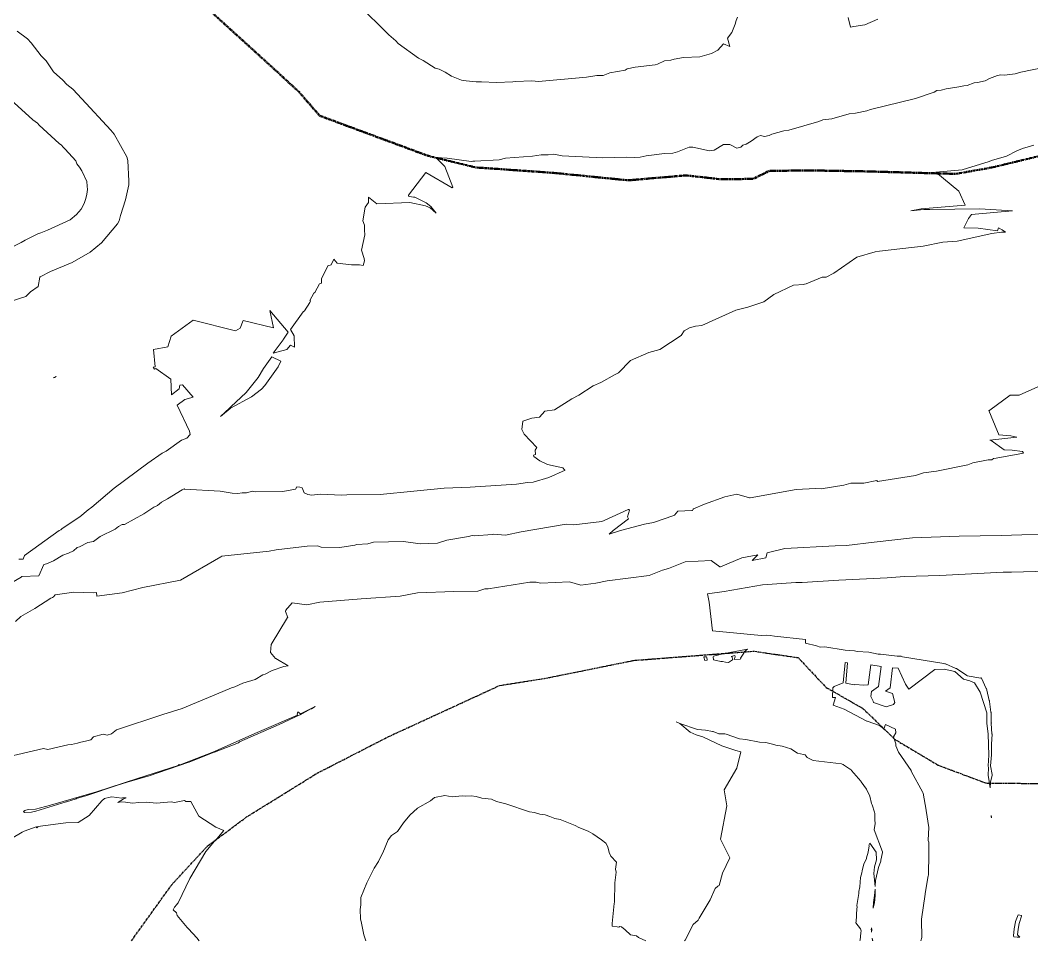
# Model space of a CAD drawing. Header units: metres. Extents: x 808092 to 809616, y 9156899 to 9158040.
# Drawn here: x 808547.3 to 808846.7, y 9156899.9 to 9157172.4 of the extents above; entities that cross this region are included whole.
import ezdxf

# ---------------------------------------------------------------- set-up
doc = ezdxf.new("R2010")
doc.units = ezdxf.units.M
doc.linetypes.add('ACAD_ISO08W100', pattern=[36, 24, -3, 6, -3])
doc.linetypes.add('PHANTOM2', pattern=[1.25, 0.625, -0.125, 0.125, -0.125, 0.125, -0.125])
doc.layers.add('AA L BOT', color=148, linetype='ACAD_ISO08W100')
doc.layers.add('C-TOPO-MAJR', color=9, linetype='Continuous')

msp = doc.modelspace()

# ---------------------------------------------------------------- linework, layer by layer
at = {"layer": 'AA L BOT', "color": 11, "linetype": 'PHANTOM2', "lineweight": 50, "flags": 128}
msp.add_lwpolyline([(809009.76, 9157202.86), (809014.54, 9157221.4), (809017.27, 9157235.2), (809018.36, 9157253.51), (809016.04, 9157264.42), (809013.72, 9157273.55), (809010.43, 9157317.5), (809004.7, 9157358.17), (809003.88, 9157375.54), (809001.56, 9157383.03), (808999.38, 9157413.85), (808997.46, 9157438.58), (808996.64, 9157444.85), (808989.68, 9157458.21), (808984.2, 9157467.93), (808976.7, 9157477.74), (808966.18, 9157491.69), (808960.72, 9157495.5), (808957.85, 9157501.09), (808948.81, 9157519.52), (808930.29, 9157538.21), (808919.72, 9157548.33), (808926.34, 9157564.44), (808941.53, 9157604.28), (808959.17, 9157651.22), (808975.82, 9157702.07), (808981.13, 9157717.28), (808980.58, 9157722.7), (808966.39, 9157741.88), (808939.93, 9157779.47), (808927.82, 9157791.17), (808904.71, 9157818.16), (808893.41, 9157829.72), (808866.84, 9157842.09), (808842.32, 9157851.69), (808817.56, 9157854.75), (808802.36, 9157852.79), (808789.98, 9157845.57), (808763, 9157811.51), (808742.78, 9157790.32), (808735.94, 9157780.28), (808724.4, 9157768.47), (808717.86, 9157758.74), (808710.35, 9157750.68), (808693.91, 9157731.58), (808681.39, 9157715.32), (808677.62, 9157704.31), (808672.61, 9157687.91), (808671.77, 9157677.18), (808672.47, 9157662.31), (808684.4, 9157645.86), (808698.32, 9157634.19), (808700.2, 9157605.97), (808695.24, 9157580.72), (808687.14, 9157556.16), (808680.76, 9157531.9), (808679.2, 9157507.34), (808676.36, 9157478.97), (808669.41, 9157453.99), (808665.72, 9157432.87), (808657.34, 9157401.65), (808651.95, 9157389.6), (808627.39, 9157376.81), (808613.63, 9157368.16), (808599.41, 9157357.21), (808589.63, 9157343.18), (808579.91, 9157324.84), (808565.92, 9157300.21), (808551.85, 9157274.81), (808547.84, 9157261.07), (808549.32, 9157250.14), (808556.53, 9157238.48), (808562.01, 9157228.25), (808573.12, 9157208.61), (808582.2, 9157194.93), (808600.88, 9157177.56), (808621.74, 9157158.62), (808629.84, 9157151.16), (808635.95, 9157144.12), (808668.13, 9157132.22), (808682.11, 9157128.83), (808705.18, 9157127.22), (808727.24, 9157125.01), (808744.34, 9157126.48), (808754.77, 9157125.31), (808764.18, 9157125.45), (808769.03, 9157127.8), (808780.93, 9157127.95), (808797.59, 9157127.66), (808824.19, 9157126.92), (808834.92, 9157128.83), (808860.61, 9157135), (808866.51, 9157128.37), (808899.13, 9157127.19), (808914.32, 9157127.78), (808929.8, 9157131.31), (808950.06, 9157133.82), (808969.68, 9157143.23), (808977.61, 9157147.31), (808981.62, 9157160.05), (808992.52, 9157180.45), (809000.83, 9157192.98), (809006.88, 9157200.89)], close=True, dxfattribs=at)
at = {"layer": 'AA L BOT', "color": 11, "linetype": 'PHANTOM2', "flags": 128}
msp.add_lwpolyline([(808580.24, 9156899.9), (808592.26, 9156916.61), (808602.76, 9156927.96), (808614.3, 9156936.56), (808635.12, 9156949.47), (808656.34, 9156960.35), (808689.22, 9156975.49), (808702.48, 9156977.55), (808728.85, 9156982.9), (808764.33, 9156985.64), (808777.53, 9156983.72), (808785.78, 9156974.92), (808796.79, 9156968.6), (808806.14, 9156959.53), (808819.06, 9156951.84), (808833.09, 9156946.61), (808863.72, 9156946.31), (808890.95, 9156950.98), (808932.2, 9156952.91), (808969.88, 9156953.18), (808989.13, 9156950.71), (809018.42, 9156939.98), (809018.98, 9156939.88), (809019.91, 9156939.52), (809022.15, 9156938.83), (809026.4, 9156937.17), (809029.47, 9156935.95), (809030.28, 9156935.65), (809031.56, 9156935.22), (809034.85, 9156933.83), (809035.39, 9156933.62), (809035.73, 9156933.52), (809036.96, 9156933.03), (809038.77, 9156932.1), (809038.92, 9156932.01), (809042.44, 9156930.38), (809042.86, 9156930.11), (809045.31, 9156929.03), (809045.9, 9156928.69), (809048.1, 9156927.69), (809049.15, 9156927.1), (809050.92, 9156926.36), (809052.61, 9156925.51), (809054.55, 9156924.43), (809055.93, 9156923.78), (809057.85, 9156922.91), (809058.82, 9156922.45), (809061.03, 9156921.48), (809063.11, 9156920.64), (809063.82, 9156920.26), (809064, 9156920.08), (809066.63, 9156918.47), (809068.04, 9156917.4), (809070.98, 9156915.93), (809075.22, 9156913.34), (809078.01, 9156911.49), (809078.54, 9156911.24), (809086.03, 9156907.43), (809088.01, 9156906.43), (809095.09, 9156902.75), (809096.85, 9156901.55), (809099.32, 9156900.14), (809099.77, 9156899.9)], dxfattribs=at)
at = {"layer": 'C-TOPO-MAJR', "color": 9, "linetype": 'Continuous', "lineweight": 5}
for points, elevation in [([(808647.25, 9157177.16), (808656.36, 9157168.06), (808658.46, 9157166.29), (808659.14, 9157165.47), (808665.18, 9157161.17), (808666.58, 9157160.48), (808670.16, 9157158.21), (808671.35, 9157157.96), (808673.04, 9157157.06), (808674.91, 9157155.81), (808677.87, 9157154.7), (808679.29, 9157154.45), (808682.28, 9157154.16), (808683.82, 9157154.15), (808688.25, 9157153.93), (808693.06, 9157154.15), (808693.93, 9157154.28), (808698.69, 9157154.47), (808700.71, 9157154.25), (808714.86, 9157155.55), (808717.98, 9157156), (808719.88, 9157156.07), (808721.81, 9157156.79), (808726.39, 9157157.64), (808726.97, 9157158.06), (808729.29, 9157158.51), (808735.19, 9157159.19), (808735.88, 9157159.44), (808737.94, 9157160.42), (808739.87, 9157160.57), (808740.82, 9157160.85), (808743.59, 9157161.37), (808748.4, 9157161.61), (808751.85, 9157162.55), (808753.8, 9157163.52), (808755.41, 9157165.46), (808757.32, 9157164.62), (808756.63, 9157167.05), (808757.9, 9157168.82), (808758.85, 9157171.21), (808759.17, 9157172.32), (808759.61, 9157173.29)], 2900), ([(808792.32, 9157173.22), (808793, 9157170.33), (808793.98, 9157170.58), (808797.23, 9157171.07), (808801.11, 9157172.74)], 2900), ([(808544.35, 9157089.17), (808548.99, 9157090.58), (808550.36, 9157091.97), (808552.59, 9157093.56), (808553.08, 9157096.32), (808553.19, 9157096.41), (808556.27, 9157098.06), (808562.72, 9157100.71), (808568.03, 9157103.78), (808571.36, 9157106.49), (808576.14, 9157112.1), (808576.65, 9157113.01), (808576.96, 9157114.58), (808578.52, 9157119.19), (808578.65, 9157120.16), (808579.44, 9157123.68), (808579.46, 9157124.74), (808579.13, 9157130.87), (808578.84, 9157131.97), (808575.1, 9157138.63), (808574.18, 9157139.9), (808565.51, 9157149.15), (808562.85, 9157152.02), (808561.07, 9157153.36), (808559.9, 9157154.62), (808557.21, 9157157.14), (808555, 9157160.37), (808553.55, 9157161.89), (808550.53, 9157165.76), (808549.44, 9157166.9), (808546.38, 9157169.18)], 2900), ([(808546.94, 9157012.85), (808548.16, 9157012.9), (808548.61, 9157013.91), (808558.88, 9157021.32), (808559.35, 9157021.57), (808559.77, 9157021.92), (808565.01, 9157025.38), (808567.41, 9157027.5), (808568.5, 9157028.29), (808575.15, 9157033.9), (808585.13, 9157041.25), (808589.3, 9157044.22), (808590.51, 9157044.84), (808595.05, 9157048.05), (808596.67, 9157048.72), (808597.58, 9157049.81), (808597.46, 9157050.73), (808593.74, 9157058.42), (808596, 9157060.16), (808598.46, 9157060.84), (808595.3, 9157064.48), (808594.58, 9157064.36), (808594.37, 9157063.27), (808592.09, 9157061.52), (808591.92, 9157066.16), (808587.47, 9157069.33), (808587.01, 9157069.16), (808586.69, 9157069.66), (808587.24, 9157069.77), (808586.8, 9157074.91), (808591.03, 9157075.75), (808592.03, 9157078.85), (808598.5, 9157083.62), (808611.03, 9157080.5), (808612.37, 9157081.23), (808613.26, 9157083.55), (808622.23, 9157081.3), (808621.2, 9157086.48), (808626.64, 9157080.04), (808625.25, 9157077.99), (808625.15, 9157077.81), (808622.22, 9157073.81), (808626.19, 9157074.98), (808627.3, 9157076.2), (808628.5, 9157075.62), (808628.37, 9157078.98), (808627.35, 9157080.9), (808631.03, 9157086.06), (808631.4, 9157086.37), (808633.01, 9157088.82), (808633.26, 9157089.35), (808633.02, 9157089.45), (808634.24, 9157091.61), (808634.46, 9157091.82), (808635.91, 9157094.41), (808636.48, 9157094.56), (808636.45, 9157095.48), (808636.51, 9157095.87), (808638.37, 9157099.69), (808639.3, 9157099.96), (808640.17, 9157101.65), (808641.13, 9157100.46), (808645.39, 9157100), (808647.73, 9157100.01), (808648.84, 9157099.78), (808649.25, 9157101.2), (808649.1, 9157101.85), (808648.32, 9157104.38), (808649.29, 9157108.85), (808649.16, 9157110.26), (808649.16, 9157111.72), (808648.69, 9157112.99), (808649.37, 9157117.08), (808650.43, 9157118.47), (808650.36, 9157120.05), (808652.81, 9157118.07), (808662.65, 9157118.48), (808667.3, 9157117.43), (808668.64, 9157116.84), (808670.42, 9157115.25), (808668.88, 9157117.29), (808667.47, 9157118.38), (808664.13, 9157120.02), (808663.69, 9157120.01), (808662.56, 9157120.19), (808662.24, 9157120.32), (808662.27, 9157120.61), (808667.34, 9157127.31), (808675.13, 9157122.77), (808675.36, 9157123.02), (808672.93, 9157129.14), (808670.29, 9157131.78), (808673.62, 9157131.57), (808680.74, 9157130.58), (808681.27, 9157130.68), (808681.89, 9157130.65), (808689.08, 9157131.05), (808690.92, 9157131.59), (808698.88, 9157132.13), (808701.5, 9157132.53), (808703.56, 9157132.59), (808705.28, 9157132.76), (808707.7, 9157132.24), (808719.75, 9157131.65), (808726.83, 9157131.84), (808729.21, 9157131.73), (808730.77, 9157131.9), (808732.55, 9157132.27), (808737.95, 9157132.94), (808740.45, 9157133.06), (808741.81, 9157133.45), (808745.27, 9157134.82), (808746.35, 9157134.82), (808751.32, 9157133.7), (808752.69, 9157133.98), (808755.43, 9157135.61), (808757.31, 9157135.65), (808759.44, 9157134.51), (808760.62, 9157134.82), (808761.17, 9157135.42), (808762.11, 9157135.74), (808763.68, 9157136.56), (808765.37, 9157137.93), (808766.39, 9157138.28), (808767.62, 9157138.02), (808768.93, 9157138.3), (808769.75, 9157138.66), (808773.27, 9157139.67), (808774.78, 9157139.83), (808783.7, 9157142.4), (808784.81, 9157142.92), (808787.46, 9157143.19), (808792.61, 9157144.69), (808794.48, 9157144.92), (808797.91, 9157145.58), (808798.96, 9157145.96), (808812.31, 9157149.2), (808817.76, 9157151.09), (808818.59, 9157151.6), (808819.86, 9157151.69), (808821.34, 9157152.1), (808825.13, 9157152.67), (808826.57, 9157153.02), (808827.55, 9157153.08), (808829.61, 9157153.84), (808830.65, 9157153.99), (808832.85, 9157154.51), (808834.14, 9157155.17), (808836.57, 9157156.06), (808837.56, 9157156.23), (808838.63, 9157156.18), (808841.8, 9157156.55), (808843.42, 9157157.05), (808854.51, 9157159.29)], 2890), ([(808543.53, 9157104.55), (808547.6, 9157106.61), (808548.74, 9157107.33), (808552.49, 9157109.15), (808553.38, 9157109.43), (808555.39, 9157110.29), (808562.07, 9157113.32), (808563.94, 9157114.9), (808565.31, 9157116.51), (808566.27, 9157118.18), (808566.76, 9157119.6), (808567.08, 9157120.88), (808567.24, 9157122.33), (808567.09, 9157123.29), (808567.08, 9157124.68), (808565.51, 9157127.83), (808564.86, 9157128.88), (808564.11, 9157129.91), (808563.73, 9157130.74), (808560.62, 9157134.23), (808560, 9157134.8), (808559.51, 9157135.46), (808558.82, 9157135.91), (808552.97, 9157141.33), (808552.46, 9157141.94), (808551.1, 9157142.91), (808542.27, 9157150.91)], 2900), ([(808541.72, 9157004.05), (808547.59, 9157007.52), (808547.77, 9157007.77), (808552.82, 9157007.96), (808554.3, 9157011.31), (808555.08, 9157011.51), (808557.21, 9157012.4), (808559.93, 9157014.03), (808561.59, 9157014.66), (808563.04, 9157015.35), (808564.15, 9157016.28), (808564.91, 9157016.53), (808567.37, 9157017.77), (808568.96, 9157018.14), (808570.96, 9157019.58), (808575.39, 9157021.77), (808576.39, 9157022.52), (808577.46, 9157023.12), (808578.16, 9157023.17), (808583.87, 9157026.3), (808586.85, 9157028.23), (808587.99, 9157028.8), (808589.09, 9157029.75), (808590.95, 9157030.74), (808595.21, 9157033.44), (808595.8, 9157033.7), (808595.94, 9157033.6), (808606.5, 9157033.01), (808610.01, 9157032.38), (808611.71, 9157032.3), (808612.98, 9157032.48), (808614.26, 9157032.54), (808616.02, 9157032.97), (808616.87, 9157032.84), (808625.06, 9157032.94), (808628.76, 9157033.59), (808629.17, 9157034.24), (808630.08, 9157034.19), (808630.73, 9157034), (808631.39, 9157032.47), (808632.48, 9157031.98), (808633.58, 9157031.82), (808636.08, 9157032.09), (808642.45, 9157031.78), (808643.93, 9157031.95), (808653.8, 9157031.98), (808663.78, 9157033.03), (808672.78, 9157033.93), (808680.52, 9157034.22), (808694.16, 9157035.04), (808697.42, 9157035.56), (808699.09, 9157035.66), (808703.75, 9157037.08), (808708.56, 9157039.21), (808708.41, 9157039.35), (808707.85, 9157039.94), (808703.34, 9157040.92), (808701.06, 9157041.98), (808699.31, 9157043.29), (808699.24, 9157043.66), (808699.84, 9157043.89), (808699.68, 9157045.16), (808700.19, 9157045.95), (808696.43, 9157049.86), (808695.8, 9157051.22), (808696.06, 9157053.75), (808698.73, 9157054.57), (808701, 9157054.87), (808702.56, 9157056.68), (808705.44, 9157057.11), (808710.59, 9157060.36), (808712.64, 9157061.43), (808716.92, 9157064.16), (808719.15, 9157065.12), (808723.4, 9157067.57), (808724.39, 9157067.99), (808727.92, 9157071.64), (808733.3, 9157074), (808736.56, 9157074.92), (808742.88, 9157079.09), (808743.78, 9157080.41), (808745.36, 9157081.34), (808747.13, 9157081.86), (808749, 9157082.02), (808759.05, 9157086.58), (808762.65, 9157087.44), (808767.37, 9157089.08), (808770.38, 9157091.18), (808776.16, 9157094.02), (808779.21, 9157094.16), (808779.37, 9157094.23), (808779.91, 9157094.39), (808784.63, 9157096.39), (808785.84, 9157096.36), (808788.06, 9157097.5), (808794.95, 9157102.27), (808800.3, 9157103.82), (808801.62, 9157104.07), (808814.54, 9157105.51), (808820.32, 9157106.67), (808824.58, 9157106.96), (808834.84, 9157109.23), (808837.72, 9157109.63), (808838.9, 9157109.67), (808837.89, 9157110.35), (808836.8, 9157110.95), (808836.54, 9157110.1), (808830.84, 9157110.87), (808826.52, 9157110.97), (808827.94, 9157113.71), (808828.81, 9157114.87), (808840.98, 9157115.96), (808831.34, 9157116.57), (808816.48, 9157116.35), (808814.71, 9157116.33), (808810.87, 9157116.03), (808813.94, 9157116.61), (808815.17, 9157116.64), (808826.92, 9157117.65), (808825.11, 9157121.8), (808818.31, 9157127.43), (808826.04, 9157128.15), (808834.07, 9157130.54), (808834.78, 9157130.86), (808839.18, 9157132.13), (808842.28, 9157133.79), (808843.96, 9157134.45), (808847.25, 9157135.4)], 2880), ([(808545.88, 9156994.38), (808547.46, 9156995.88), (808551.69, 9156998.25), (808556.33, 9157001.33), (808556.89, 9157001.5), (808557.17, 9157001.73), (808557.66, 9157002.28), (808563.19, 9157003.13), (808569.07, 9157002.92), (808569.86, 9157002.96), (808570.01, 9157001.94), (808569.99, 9157001.9), (808570.03, 9157001.93), (808577.44, 9157002.89), (808583.59, 9157004.51), (808594.8, 9157006.7), (808606.64, 9157013.54), (808606.95, 9157013.75), (808620.95, 9157015.27), (808623.07, 9157015.64), (808632.27, 9157016.74), (808635.43, 9157016.79), (808636.08, 9157016.47), (808636.41, 9157016.43), (808641.9, 9157016.34), (808646.37, 9157017), (808646.93, 9157017.2), (808650.17, 9157017.45), (808651.91, 9157017.91), (808660.72, 9157018.05), (808665.72, 9157017.45), (808670.77, 9157017.59), (808673.53, 9157018.51), (808680.03, 9157019.57), (808681.1, 9157019.83), (808681.8, 9157019.74), (808687, 9157020.16), (808687.29, 9157020.22), (808690.96, 9157019.95), (808695.55, 9157020.95), (808708.84, 9157023.26), (808711.13, 9157023.03), (808719.4, 9157024.05), (808720.14, 9157024.29), (808727.25, 9157027.57), (808727.4, 9157027.61), (808727.63, 9157027.42), (808727.07, 9157025.39), (808727.31, 9157024.79), (808722.77, 9157021.32), (808721.65, 9157020.31), (808724.34, 9157021.11), (808724.98, 9157021.37), (808732.06, 9157023.21), (808734.7, 9157023.68), (808740.73, 9157025.78), (808740.99, 9157025.92), (808741.92, 9157027.07), (808746.05, 9157027.25), (808746.32, 9157027.32), (808746.44, 9157027.67), (808746.56, 9157027.81), (808749.81, 9157029.19), (808755.88, 9157031.36), (808759.4, 9157032.14), (808763.17, 9157031.02), (808763.3, 9157031.01), (808776.93, 9157033.5), (808782.72, 9157033.8), (808784.31, 9157033.67), (808791.01, 9157034.74), (808793.12, 9157035.32), (808796.93, 9157035.4), (808800.82, 9157036.19), (808801.02, 9157035.86), (808812.25, 9157037.62), (808814.64, 9157038.47), (808818.48, 9157038.9), (808827.79, 9157040.81), (808829.25, 9157041.37), (808833.73, 9157042.32), (808834.82, 9157042.25), (808835.39, 9157042.63), (808836.1, 9157042.73), (808844.24, 9157044.28), (808843.89, 9157044.7), (808840.86, 9157045.12), (808838.53, 9157045.27), (808834.67, 9157047.98), (808834.26, 9157048.05), (808842.21, 9157048.96), (808840.45, 9157049.42), (808836.97, 9157049.67), (808836.78, 9157049.99), (808836.58, 9157050.67), (808834.01, 9157056.84), (808834.14, 9157056.91), (808834.29, 9157056.94), (808840.27, 9157061.45), (808842.95, 9157061.43), (808849.31, 9157064.3)], 2870), ([(808543.66, 9156954.31), (808554.23, 9156956.83), (808555.5, 9156956.5), (808561.42, 9156957.9), (808562.49, 9156958.03), (808564.29, 9156958.42), (808565.27, 9156958.72), (808566.59, 9156958.95), (808568.2, 9156959.4), (808569.02, 9156960.28), (808571.83, 9156961.11), (808573.03, 9156960.8), (808574.31, 9156961.19), (808575.83, 9156962.32), (808589.53, 9156966.89), (808595.29, 9156968.65), (808607.27, 9156973.65), (808609.84, 9156974.81), (808610.85, 9156975.1), (808613.23, 9156976.12), (808616.84, 9156977.2), (808619.13, 9156978.64), (808619.78, 9156978.87), (808621.92, 9156979.88), (808625.37, 9156981.06), (808626.65, 9156981.32), (808622.94, 9156983.43), (808622.89, 9156983.42), (808622.88, 9156983.47), (808621.34, 9156985.24), (808621.58, 9156987.57), (808626.46, 9156995.56), (808626.47, 9156995.56), (808626.47, 9156995.57), (808625.8, 9156997.42), (808625.89, 9156997.69), (808625.86, 9156997.69), (808627.83, 9156999.92), (808632.13, 9156999.33), (808635.94, 9157000.11), (808648.21, 9157001.15), (808659.79, 9157001.95), (808664.84, 9157002.89), (808675.69, 9157003.32), (808682.77, 9157003.44), (808684.83, 9157004.05), (808685.85, 9157004.13), (808698.15, 9157006.02), (808700.03, 9157006.06), (808701.34, 9157005.75), (808709.86, 9157006.15), (808713.27, 9157005.22), (808717.64, 9157005.74), (808721.04, 9157006.44), (808733.41, 9157007.99), (808737.44, 9157009.59), (808739.2, 9157010.08), (808744.11, 9157012.04), (808751.78, 9157012.49), (808754.35, 9157010.56), (808754.35, 9157010.58), (808754.56, 9157010.63), (808760.89, 9157013.3), (808765.65, 9157014.16), (808763.94, 9157012.44), (808767.99, 9157013.31), (808768.34, 9157014.71), (808773.55, 9157016.02), (808788.46, 9157016.77), (808791.89, 9157016.96), (808800.06, 9157017.91), (808811.36, 9157019.16), (808825.19, 9157019.64), (808837.62, 9157019.85), (808855.9, 9157020.51)], 2860), ([(808813.88, 9156899.9), (808814.15, 9156900.9), (808814.12, 9156901.01), (808814.13, 9156901.1), (808814.03, 9156905.92), (808814.02, 9156906.02), (808814.05, 9156906.23), (808814.07, 9156906.32), (808815.12, 9156913.68), (808815.13, 9156913.89), (808816.05, 9156919.15), (808816.11, 9156919.3), (808816.2, 9156925.69), (808816.22, 9156925.79), (808816.17, 9156929.13), (808816.01, 9156929.55), (808816.03, 9156929.67), (808816.17, 9156933.39), (808815.4, 9156938.44), (808815.4, 9156938.56), (808814.51, 9156943.64), (808814.48, 9156943.75), (808811.03, 9156950.08), (808811, 9156950.19), (808810.96, 9156950.29), (808807.28, 9156955.74), (808806.45, 9156957.62), (808806.49, 9156958.25), (808805.8, 9156960.25), (808806.49, 9156961.41), (808806.35, 9156962.55), (808803.34, 9156963.88), (808802.89, 9156962.65), (808801.65, 9156963.61), (808797.92, 9156964.94), (808797.9, 9156964.95), (808791.14, 9156968.43), (808787.94, 9156969.63), (808788.59, 9156971.94), (808787.74, 9156971.96), (808787.84, 9156974.74), (808788.23, 9156975.16), (808790.84, 9156976.26), (808791.43, 9156982.23), (808792.18, 9156982.17), (808791.63, 9156976.19), (808794.12, 9156975.69), (808794.36, 9156975.78), (808796.99, 9156975.55), (808798.27, 9156975.64), (808799.02, 9156981.6), (808802.1, 9156981.13), (808801.28, 9156975.19), (808799.23, 9156973.73), (808799.01, 9156972.22), (808799.76, 9156970.88), (808799.85, 9156970.48), (808803.62, 9156969.15), (808805.73, 9156969.82), (808806.16, 9156970.43), (808805.47, 9156973.11), (808803.42, 9156973.84), (808804.76, 9156974.76), (808805.46, 9156980.72), (808807.18, 9156980.63), (808809.32, 9156975.82), (808810.29, 9156974.43), (808817.97, 9156980.19), (808820.76, 9156980.27), (808823.95, 9156979.66), (808826.45, 9156977.33), (808828.39, 9156976.9), (808829.77, 9156976.27), (808831.36, 9156973.45), (808833.39, 9156967.39), (808833.41, 9156964.28), (808833.81, 9156961.11), (808833.96, 9156954.89), (808833.75, 9156951.68), (808833.82, 9156951.06), (808833.77, 9156948.97), (808834.32, 9156945.2), (808834.48, 9156946.81), (808834.49, 9156946.83), (808834.96, 9156948.88), (808834.97, 9156948.96), (808835, 9156949.11), (808834.47, 9156951.7), (808834.73, 9156954.9), (808834.74, 9156957.96), (808834.74, 9156958.01), (808834.76, 9156958.06), (808834.91, 9156961.09), (808834.89, 9156961.16), (808834.7, 9156964.24), (808834.72, 9156964.31), (808834.7, 9156964.38), (808834.64, 9156967.43), (808834.6, 9156967.57), (808834.16, 9156970.7), (808834.16, 9156970.8), (808834.12, 9156970.89), (808834.08, 9156970.99), (808833.4, 9156974.07), (808833.37, 9156974.19), (808833.23, 9156974.48), (808833.14, 9156974.58), (808831.81, 9156977.63), (808831.67, 9156977.72), (808831.59, 9156977.62), (808827.58, 9156978.35), (808827.52, 9156978.42), (808827.45, 9156978.47), (808827.37, 9156978.53), (808824.45, 9156980.45), (808824.39, 9156980.47), (808824.33, 9156980.54), (808824.24, 9156980.55), (808824.16, 9156980.51), (808821.12, 9156981.91), (808820.94, 9156981.93), (808820.69, 9156982.01), (808808.44, 9156983.98), (808808.01, 9156984.17), (808807.45, 9156984.14), (808806.84, 9156984.18), (808801.87, 9156984.79), (808801.23, 9156984.76), (808798.44, 9156985.29), (808794.99, 9156985.51), (808794.23, 9156985.76), (808791.5, 9156985.91), (808785.4, 9156986.94), (808784.02, 9156986.82), (808783, 9156987.25), (808779.74, 9156988.04), (808779.73, 9156988.35), (808779.75, 9156989.05), (808770.49, 9156990.03), (808769.22, 9156990.28), (808768.08, 9156990.35), (808766.56, 9156990.24), (808752.23, 9156991.68), (808751.24, 9157000.15), (808750.75, 9157002.62), (808755.67, 9157003.26), (808767, 9157005.31), (808776.82, 9157005.99), (808778.68, 9157005.94), (808789.57, 9157006.64), (808803.84, 9157007.38), (808809.04, 9157007.69), (808819.42, 9157008.03), (808838.17, 9157008.97), (808840.72, 9157009.01), (808858.19, 9157009.5)], 2850), ([(808795.84, 9156899.9), (808795.9, 9156900.1), (808796.08, 9156902.21), (808796.21, 9156902.84), (808795.97, 9156903.42), (808794.64, 9156905.19), (808794.71, 9156905.72), (808794.77, 9156907.2), (808794.84, 9156907.72), (808794.89, 9156909.39), (808795, 9156909.9), (808794.92, 9156910.32), (808795.45, 9156913.87), (808795.47, 9156914.47), (808795.82, 9156915.91), (808796, 9156918.67), (808796.4, 9156920.06), (808796.48, 9156920.64), (808796.93, 9156922.67), (808797.76, 9156924.12), (808797.73, 9156924.46), (808798.26, 9156926.11), (808798.51, 9156928), (808798.49, 9156928.2), (808798.77, 9156928.75), (808800.6, 9156926.12), (808800.73, 9156923.83), (808800.16, 9156921.83), (808799.95, 9156919.83), (808800.35, 9156915.95), (808800.42, 9156917.78), (808801.28, 9156921.6), (808802.03, 9156923.5), (808802.04, 9156923.76), (808802.53, 9156926), (808802.53, 9156926.2), (808800.04, 9156932.7), (808800.29, 9156934.61), (808800.3, 9156934.95), (808800.23, 9156935.41), (808800.24, 9156937.53), (808800.16, 9156937.95), (808799.48, 9156940.13), (808799.25, 9156940.56), (808798.74, 9156942.68), (808797.79, 9156944.82), (808796.2, 9156946.94), (808796.12, 9156947.11), (808793.29, 9156950.27), (808793.2, 9156950.49), (808792.96, 9156950.67), (808792.69, 9156950.77), (808791, 9156951.97), (808790.87, 9156952.04), (808790.57, 9156952.19), (808790.33, 9156952.28), (808781.97, 9156953.3), (808780.21, 9156954.11), (808779.59, 9156954.94), (808779.15, 9156955.09), (808777.39, 9156955.44), (808775.34, 9156956.72), (808772.85, 9156957.49), (808770.89, 9156957.77), (808770.34, 9156958.01), (808767.93, 9156958.63), (808766.05, 9156958.69), (808762.09, 9156959.46), (808760.17, 9156959.66), (808756.19, 9156961.1), (808755.88, 9156961.19), (808754.02, 9156961.15), (808752.34, 9156961.88), (808752.16, 9156961.89), (808750.09, 9156962.28), (808747.75, 9156962.45), (808742.55, 9156964.27), (808742.54, 9156964.27), (808741.48, 9156964.69), (808742.5, 9156964.19), (808745.59, 9156961.62), (808747.38, 9156960.82), (808749.34, 9156960.23), (808754.99, 9156957.6), (808759.09, 9156956.22), (808760.56, 9156955.84), (808759.43, 9156950.97), (808755.69, 9156944.6), (808756.39, 9156939.83), (808754.54, 9156929.97), (808757.28, 9156924.44), (808755.14, 9156919.92), (808754.12, 9156916.29), (808753.75, 9156916.06), (808753, 9156915.4), (808751.5, 9156912.01), (808748.23, 9156906.61), (808747.95, 9156905.96), (808746.48, 9156904.72), (808744.11, 9156900.13), (808743.88, 9156899.9)], 2860), ([(808542.06, 9156928.6), (808547.86, 9156932.09), (808548.3, 9156932.23), (808548.45, 9156932.3), (808552.07, 9156933.63), (808552.21, 9156933.38), (808552.5, 9156933.62), (808552.55, 9156933.59), (808552.56, 9156933.71), (808560.84, 9156934.79), (808564.44, 9156934.94), (808567.75, 9156937), (808571.48, 9156941.28), (808572.3, 9156942.05), (808573.97, 9156942.46), (808574.43, 9156942.49), (808577.43, 9156942.15), (808577.55, 9156942.19), (808578.65, 9156942.23), (808577.8, 9156941.86), (808576.19, 9156940.83), (808577.24, 9156940.99), (808578.51, 9156940.96), (808580.56, 9156940.59), (808582.43, 9156940.85), (808584.57, 9156940.95), (808587.65, 9156940.66), (808592.03, 9156941.01), (808592.99, 9156940.82), (808595.96, 9156941.47), (808596.2, 9156941.25), (808596.3, 9156941.09), (808597.78, 9156941.18), (808600.2, 9156936.8), (808605.22, 9156933.57), (808607.62, 9156932.51), (808604.98, 9156929.53), (808604.79, 9156929.37), (808602.27, 9156926.31), (808597.53, 9156918.29), (808594.04, 9156911.18), (808593.89, 9156910.98), (808593.71, 9156910.67), (808592.96, 9156909.88), (808592.58, 9156909.05), (808593.58, 9156908.21), (808593.76, 9156907.43), (808596.72, 9156903.84), (808597.14, 9156903.48), (808599.61, 9156900.79), (808600.23, 9156899.9)], 2850), ([(808732.44, 9156899.9), (808730.29, 9156900.85), (808729.71, 9156901.36), (808727.96, 9156901.62), (808726.38, 9156903.17), (808725.26, 9156904.05), (808724.72, 9156904.08), (808724.45, 9156903.92), (808723.97, 9156904.04), (808722.48, 9156904.25), (808722.49, 9156904.91), (808722.49, 9156904.98), (808723.11, 9156910.92), (808723.23, 9156911.29), (808723.27, 9156917.09), (808723.64, 9156920.21), (808723.52, 9156921.13), (808723.76, 9156923.15), (808722.06, 9156924.98), (808721.57, 9156926.01), (808721.23, 9156927.73), (808720.65, 9156928.81), (808719.36, 9156929.8), (808716.81, 9156931.56), (808715.35, 9156932.33), (808712.64, 9156933.42), (808711.55, 9156934), (808707.12, 9156935.82), (808705.55, 9156936.09), (808704.07, 9156936.73), (808702.66, 9156937.14), (808701.07, 9156937.34), (808699.51, 9156937.83), (808698.04, 9156938.04), (808691.03, 9156940.45), (808689.47, 9156940.8), (808688.24, 9156941.17), (808686.78, 9156941.79), (808683.93, 9156942.1), (808682.21, 9156942.58), (808680.79, 9156942.78), (808679.08, 9156942.75), (808678.12, 9156942.81), (808675.16, 9156942.48), (808673.01, 9156942.94), (808669.92, 9156942.33), (808668.78, 9156941.37), (808664.9, 9156939.13), (808662.65, 9156937.11), (808660.7, 9156934.81), (808658.99, 9156932.27), (808657.16, 9156931.06), (808656.24, 9156929.82), (808654.59, 9156925.93), (808653.89, 9156924.61), (808653.35, 9156923.4), (808652.02, 9156921.35), (808649.91, 9156917.06), (808648.15, 9156912.73), (808648.1, 9156910.51), (808647.9, 9156909.15), (808648.01, 9156906.4), (808648.36, 9156905.15), (808648.96, 9156901.64), (808649.57, 9156899.9)], 2860), ([(808799.66, 9156899.9), (808799.42, 9156900.63), (808799.54, 9156899.9)], 2860)]:
    msp.add_lwpolyline(points, dxfattribs=dict(at, elevation=elevation))
for points, elevation in [([(808609.25, 9157057.52), (808606.54, 9157055.1), (808609.44, 9157057.46), (808609.47, 9157057.47), (808609.51, 9157057.52), (808615.78, 9157060.9), (808618.74, 9157063.16), (808619.68, 9157064.25), (808623.69, 9157069.8), (808624.44, 9157071.45), (808621.81, 9157072.75), (808619.3, 9157069.32), (808617.72, 9157066.66), (808614.2, 9157062.21), (808609.62, 9157057.95), (808609.25, 9157057.52)], 2890), ([(808557.92, 9157066.92), (808557.37, 9157066.67), (808557.37, 9157066.67), (808557.08, 9157066.54), (808557.34, 9157066.6), (808557.37, 9157066.6), (808557.42, 9157066.62), (808557.42, 9157066.63), (808557.92, 9157066.92)], 2890), ([(808758.65, 9156983.15), (808760.35, 9156983.29), (808760.53, 9156983.33), (808760.49, 9156983.53), (808761.47, 9156985.04), (808761.68, 9156985.49), (808762.57, 9156986.18), (808755.26, 9156984.85), (808752.44, 9156984.11), (808752.43, 9156983.99), (808752.49, 9156983.11), (808754.64, 9156982.62), (808755.19, 9156982.56), (808755.99, 9156982.34), (808756.92, 9156982.3), (808758.14, 9156983.06), (808758.1, 9156983.08), (808758, 9156984.01), (808757.71, 9156984.1), (808758.79, 9156984.31), (808758.87, 9156983.93), (808758.65, 9156983.15)], 2850), ([(808749.72, 9156983.92), (808749.63, 9156983.82), (808749.91, 9156982.84), (808750.63, 9156982.96), (808750.62, 9156983.25), (808750.41, 9156983.95), (808749.72, 9156983.92)], 2850), ([(808548.31, 9156938.2), (808548.58, 9156937.86), (808550.68, 9156937.97), (808551.97, 9156938.25), (808560.94, 9156941.06), (808561.01, 9156941.06), (808563.91, 9156941.95), (808563.94, 9156941.97), (808567, 9156942.87), (808567.04, 9156942.92), (808576.07, 9156945.97), (808576.09, 9156945.97), (808576.11, 9156945.97), (808578.98, 9156946.89), (808579, 9156946.89), (808585.08, 9156948.6), (808585.16, 9156948.63), (808597.25, 9156952.78), (808597.32, 9156952.82), (808604.71, 9156955.73), (808604.84, 9156955.76), (808611.88, 9156958.53), (808612.24, 9156958.75), (808623.91, 9156963.94), (808630.03, 9156966.78), (808630.18, 9156966.76), (808633.34, 9156968.53), (808633.5, 9156968.6), (808634.6, 9156969.23), (808630.24, 9156967.1), (808629.45, 9156967.66), (808629.27, 9156966.98), (808629.39, 9156966.73), (808617.45, 9156961.54), (808604.33, 9156955.75), (808594.66, 9156951.99), (808594.32, 9156952.06), (808594.1, 9156951.78), (808581.98, 9156947.93), (808569.91, 9156943.96), (808556.28, 9156940.05), (808551.82, 9156938.84), (808549.64, 9156938.72), (808548.71, 9156938.44), (808548.31, 9156938.2)], 2860), ([(808834.67, 9156936.51), (808834.73, 9156936.3), (808834.74, 9156936.55), (808834.73, 9156936.56), (808834.69, 9156937.02), (808834.65, 9156936.56), (808834.67, 9156936.51)], 2850), ([(808799.82, 9156911.24), (808799.72, 9156909.58), (808800.1, 9156911.17), (808800.34, 9156913.33), (808800.34, 9156915.16), (808800.17, 9156913.33), (808799.82, 9156911.24)], 2860), ([(808841.3, 9156901.39), (808841.32, 9156901.11), (808841.45, 9156901.1), (808842.32, 9156900.99), (808843.16, 9156900.95), (808842.46, 9156901.65), (808842.64, 9156903.38), (808842.95, 9156905), (808843.6, 9156907.16), (808843.63, 9156907.36), (808843.63, 9156907.41), (808843.59, 9156907.41), (808842.65, 9156907.61), (808842.62, 9156907.54), (808841.82, 9156905.56), (808841.81, 9156905.52), (808841.5, 9156903.41), (808841.49, 9156903.39), (808841.3, 9156901.4), (808841.3, 9156901.39), (808841.3, 9156901.39)], 2840), ([(808799.24, 9156903.16), (808799.26, 9156902.49), (808799.31, 9156903.17), (808799.31, 9156903.2), (808799.25, 9156903.69), (808799.16, 9156903.18), (808799.24, 9156903.16)], 2860)]:
    msp.add_lwpolyline(points, close=True, dxfattribs=dict(at, elevation=elevation))

doc.saveas('drawing.dxf')
